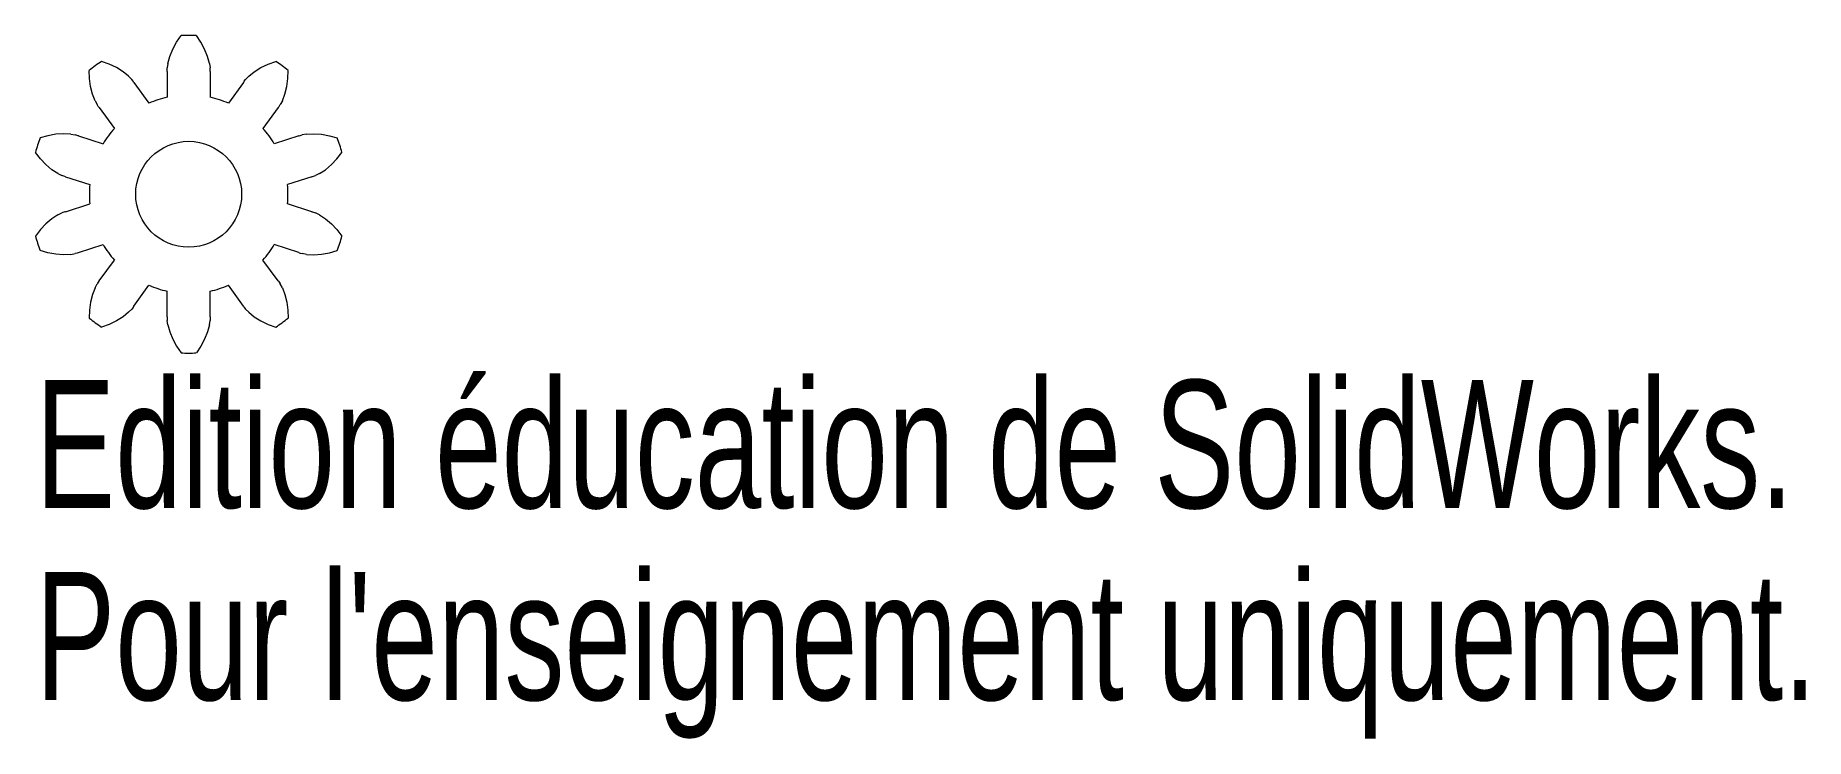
# Model space of a CAD drawing. Header units: millimetres. Extents: x -10.7 to 56.1, y -13.2 to 13.3.
import ezdxf

# ---------------------------------------------------------------- set-up
doc = ezdxf.new("R2010")
doc.units = ezdxf.units.MM
doc.styles.add('SLDTEXTSTYLE0', font='TXT', dxfattribs={"width": 0.7})

msp = doc.modelspace()

# ---------------------------------------------------------------- linework, layer by layer
at = {"color": 7, "linetype": 'Continuous', "lineweight": 15}
for p, q in [((-5.665, 12.536), (-5.553, 12.811)), ((-5.553, 12.811), (-5.411, 13.077)), ((-5.411, 13.077), (-5.24, 13.33)), ((-4.491, 13.077), (-4.662, 13.33)), ((-4.349, 12.811), (-4.491, 13.077)), ((-4.237, 12.536), (-4.349, 12.811)), ((-7.953, 12.251), (-8.24, 12.355)), ((-7.681, 12.119), (-7.953, 12.251)), ((-7.429, 11.963), (-7.681, 12.119)), ((-5.763, 12.027), (-5.76, 12.109)), ((-5.736, 12.275), (-5.76, 12.109)), ((-5.736, 12.275), (-5.665, 12.536)), ((-4.166, 12.275), (-4.237, 12.536)), ((-4.166, 12.275), (-4.142, 12.109)), ((-4.139, 12.027), (-4.142, 12.109)), ((-2.473, 11.963), (-2.22, 12.119)), ((-2.22, 12.119), (-1.949, 12.251)), ((-1.949, 12.251), (-1.662, 12.355)), ((-8.697, 11.71), (-8.707, 12.016)), ((-8.656, 11.412), (-8.697, 11.71)), ((-8.585, 11.123), (-8.656, 11.412)), ((-7.218, 11.793), (-7.429, 11.963)), ((-7.218, 11.793), (-7.102, 11.673)), ((-7.051, 11.608), (-7.102, 11.673)), ((-7.029, 11.575), (-7.051, 11.608)), ((-7.02, 11.56), (-7.029, 11.575)), ((-7.02, 11.56), (-6.45, 10.774)), ((-5.761, 11.987), (-5.763, 12.027)), ((-5.76, 11.97), (-5.761, 11.987)), ((-5.76, 11.97), (-5.759, 10.999)), ((-4.142, 11.97), (-4.143, 10.999)), ((-4.142, 11.97), (-4.141, 11.987)), ((-4.141, 11.987), (-4.139, 12.027)), ((-2.882, 11.56), (-3.452, 10.774)), ((-2.882, 11.56), (-2.873, 11.575)), ((-2.873, 11.575), (-2.851, 11.608)), ((-2.851, 11.608), (-2.8, 11.673)), ((-2.684, 11.793), (-2.8, 11.673)), ((-2.684, 11.793), (-2.473, 11.963)), ((-1.317, 11.123), (-1.246, 11.412)), ((-1.246, 11.412), (-1.205, 11.71)), ((-1.205, 11.71), (-1.195, 12.016)), ((-8.489, 10.87), (-8.585, 11.123)), ((-8.489, 10.87), (-8.41, 10.722)), ((-8.364, 10.654), (-8.41, 10.722)), ((-1.537, 10.654), (-1.492, 10.722)), ((-1.413, 10.87), (-1.492, 10.722)), ((-1.413, 10.87), (-1.317, 11.123)), ((-8.34, 10.622), (-8.364, 10.654)), ((-8.328, 10.61), (-8.34, 10.622)), ((-8.328, 10.61), (-7.757, 9.824)), ((-1.574, 10.61), (-2.145, 9.824)), ((-1.574, 10.61), (-1.562, 10.622)), ((-1.562, 10.622), (-1.537, 10.654)), ((-10.268, 9.548), (-10.561, 9.463)), ((-9.971, 9.601), (-10.268, 9.548)), ((-9.675, 9.623), (-9.971, 9.601)), ((-9.404, 9.61), (-9.675, 9.623)), ((-9.404, 9.61), (-9.24, 9.581)), ((-9.16, 9.558), (-9.24, 9.581)), ((-9.123, 9.544), (-9.16, 9.558)), ((-9.107, 9.538), (-9.123, 9.544)), ((-9.107, 9.538), (-8.184, 9.237)), ((-0.795, 9.538), (-1.718, 9.237)), ((-0.795, 9.538), (-0.779, 9.544)), ((-0.779, 9.544), (-0.741, 9.558)), ((-0.741, 9.558), (-0.662, 9.581)), ((-0.497, 9.61), (-0.662, 9.581)), ((-0.497, 9.61), (-0.227, 9.623)), ((-0.227, 9.623), (0.069, 9.601)), ((0.069, 9.601), (0.366, 9.548)), ((0.366, 9.548), (0.66, 9.463)), ((-10.552, 8.673), (-10.74, 8.914)), ((0.65, 8.673), (0.838, 8.914)), ((-10.343, 8.456), (-10.552, 8.673)), ((-10.117, 8.264), (-10.343, 8.456)), ((-9.89, 8.116), (-10.117, 8.264)), ((-9.89, 8.116), (-9.739, 8.042)), ((-9.662, 8.014), (-9.739, 8.042)), ((-0.24, 8.014), (-0.162, 8.042)), ((-0.012, 8.116), (-0.162, 8.042)), ((-0.012, 8.116), (0.215, 8.264)), ((0.215, 8.264), (0.441, 8.456)), ((0.441, 8.456), (0.65, 8.673)), ((-9.624, 8.003), (-9.662, 8.014)), ((-9.607, 7.999), (-9.624, 8.003)), ((-9.607, 7.999), (-8.683, 7.7)), ((-0.295, 7.999), (-1.219, 7.7)), ((-0.295, 7.999), (-0.278, 8.003)), ((-0.278, 8.003), (-0.24, 8.014)), ((-9.607, 6.674), (-8.683, 6.974)), ((-0.295, 6.674), (-1.219, 6.974)), ((-10.343, 6.218), (-10.552, 6.001)), ((-10.117, 6.409), (-10.343, 6.218)), ((-9.89, 6.558), (-10.117, 6.409)), ((-9.89, 6.558), (-9.739, 6.631)), ((-9.662, 6.66), (-9.739, 6.631)), ((-9.624, 6.671), (-9.662, 6.66)), ((-9.607, 6.674), (-9.624, 6.671)), ((-0.295, 6.674), (-0.278, 6.671)), ((-0.278, 6.671), (-0.24, 6.66)), ((-0.24, 6.66), (-0.162, 6.631)), ((-0.012, 6.558), (-0.162, 6.631)), ((-0.012, 6.558), (0.215, 6.409)), ((0.215, 6.409), (0.441, 6.218)), ((0.441, 6.218), (0.65, 6.001)), ((-10.552, 6.001), (-10.74, 5.759)), ((-9.107, 5.136), (-8.184, 5.437)), ((-0.795, 5.136), (-1.718, 5.437)), ((0.65, 6.001), (0.838, 5.759)), ((-10.268, 5.126), (-10.561, 5.21)), ((-9.971, 5.073), (-10.268, 5.126)), ((-9.675, 5.051), (-9.971, 5.073)), ((-9.404, 5.064), (-9.675, 5.051)), ((-9.404, 5.064), (-9.24, 5.093)), ((-9.16, 5.115), (-9.24, 5.093)), ((-9.123, 5.129), (-9.16, 5.115)), ((-9.107, 5.136), (-9.123, 5.129)), ((-8.328, 4.064), (-7.757, 4.849)), ((-1.574, 4.064), (-2.145, 4.849)), ((-0.795, 5.136), (-0.779, 5.129)), ((-0.779, 5.129), (-0.741, 5.115)), ((-0.741, 5.115), (-0.662, 5.093)), ((-0.497, 5.064), (-0.662, 5.093)), ((-0.497, 5.064), (-0.227, 5.051)), ((-0.227, 5.051), (0.069, 5.073)), ((0.069, 5.073), (0.366, 5.126)), ((0.366, 5.126), (0.66, 5.21)), ((-8.364, 4.02), (-8.41, 3.951)), ((-8.34, 4.051), (-8.364, 4.02)), ((-8.328, 4.064), (-8.34, 4.051)), ((-1.574, 4.064), (-1.562, 4.051)), ((-1.562, 4.051), (-1.537, 4.02)), ((-1.537, 4.02), (-1.492, 3.951)), ((-8.585, 3.55), (-8.656, 3.262)), ((-8.489, 3.804), (-8.585, 3.55)), ((-8.489, 3.804), (-8.41, 3.951)), ((-7.02, 3.113), (-6.45, 3.899)), ((-5.76, 2.704), (-5.759, 3.675)), ((-4.142, 2.704), (-4.143, 3.675)), ((-2.882, 3.113), (-3.452, 3.899)), ((-1.413, 3.804), (-1.492, 3.951)), ((-1.413, 3.804), (-1.317, 3.55)), ((-1.317, 3.55), (-1.246, 3.262)), ((-8.697, 2.963), (-8.707, 2.658)), ((-8.656, 3.262), (-8.697, 2.963)), ((-7.429, 2.711), (-7.681, 2.554)), ((-7.218, 2.88), (-7.429, 2.711)), ((-7.218, 2.88), (-7.102, 3.001)), ((-7.051, 3.065), (-7.102, 3.001)), ((-7.029, 3.098), (-7.051, 3.065)), ((-7.02, 3.113), (-7.029, 3.098)), ((-5.761, 2.687), (-5.763, 2.647)), ((-5.76, 2.704), (-5.761, 2.687)), ((-4.142, 2.704), (-4.141, 2.687)), ((-4.141, 2.687), (-4.139, 2.647)), ((-2.882, 3.113), (-2.873, 3.098)), ((-2.873, 3.098), (-2.851, 3.065)), ((-2.851, 3.065), (-2.8, 3.001)), ((-2.684, 2.88), (-2.8, 3.001)), ((-2.684, 2.88), (-2.473, 2.711)), ((-2.473, 2.711), (-2.22, 2.554)), ((-1.246, 3.262), (-1.205, 2.963)), ((-1.205, 2.963), (-1.195, 2.658)), ((-7.953, 2.423), (-8.24, 2.319)), ((-7.681, 2.554), (-7.953, 2.423)), ((-5.763, 2.647), (-5.76, 2.565)), ((-5.736, 2.399), (-5.76, 2.565)), ((-5.736, 2.399), (-5.665, 2.137)), ((-5.665, 2.137), (-5.553, 1.863)), ((-4.237, 2.137), (-4.349, 1.863)), ((-4.166, 2.399), (-4.237, 2.137)), ((-4.166, 2.399), (-4.142, 2.565)), ((-4.139, 2.647), (-4.142, 2.565)), ((-2.22, 2.554), (-1.949, 2.423)), ((-1.949, 2.423), (-1.662, 2.319)), ((-5.553, 1.863), (-5.411, 1.597)), ((-5.411, 1.597), (-5.24, 1.344)), ((-4.491, 1.597), (-4.662, 1.344)), ((-4.349, 1.863), (-4.491, 1.597))]:
    msp.add_line(p, q, dxfattribs=at)
msp.add_circle((-4.951, 7.337), 2, dxfattribs=at)
for radius, start, end in [(6, 87.24235, 92.75765), (6, 123.24235, 128.75765), (6, 51.24235, 56.75765), (3.75, 102.44478, 113.55522), (3.75, 66.44478, 77.55522), (6, 159.24235, 164.75765), (3.75, 138.44478, 149.55522), (3.75, 30.44478, 41.55522), (6, 15.24235, 20.75765), (3.75, 174.44478, 185.55522), (3.75, 354.44478, 5.55522), (6, 195.24235, 200.75765), (3.75, 210.44478, 221.55522), (3.75, 318.44478, 329.55522), (6, 339.24235, 344.75765), (3.75, 246.44478, 257.55522), (3.75, 282.44478, 293.55522), (6, 231.24235, 236.75765), (6, 303.24235, 308.75765), (6, 267.24235, 272.75765)]:
    msp.add_arc((-4.951, 7.337), radius, start, end, dxfattribs=at)

# ---------------------------------------------------------------- texts
at = {"color": 7, "linetype": 'Continuous', "char_height": 4.83362, "attachment_point": 1, "style": 'SLDTEXTSTYLE0'}
for s, insert in [('Edition éducation de SolidWorks.', (-10.74, 0.317)), ("Pour l'enseignement uniquement.", (-10.74, -6.933))]:
    msp.add_mtext(s, dxfattribs=dict(at, insert=insert))

doc.saveas('drawing.dxf')
